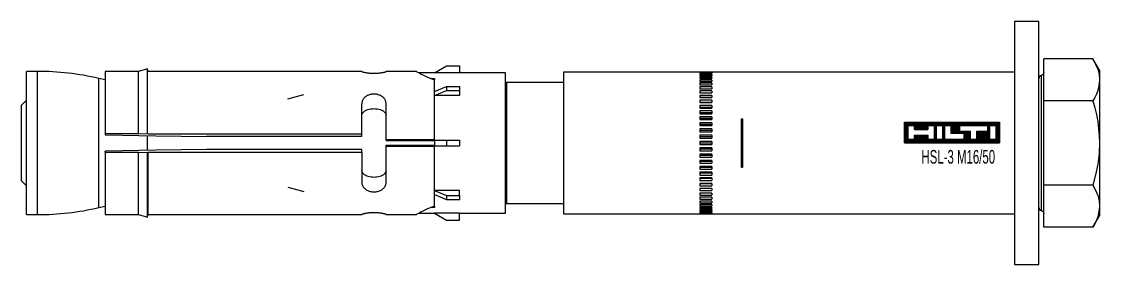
# Model space of a CAD drawing. Header units: millimetres. Extents: x 296 to 4896, y 152 to 3333.
# Drawn here: x 1474.2 to 1652.2, y 1341.4 to 1381.4 of the extents above; entities that cross this region are included whole.
import ezdxf
from ezdxf.enums import TextEntityAlignment as Align

# ---------------------------------------------------------------- set-up
doc = ezdxf.new("R2010")
doc.units = ezdxf.units.MM
doc.linetypes.add('DASHED', pattern=[0.25, 0.15625, -0.09375])
for name, color, linetype in [('1', 1, 'DASHED'), ('10', 1, 'Continuous'), ('3', 4, 'Continuous')]:
    doc.layers.add(name, color=color, linetype=linetype)
doc.styles.get("Standard").update_dxf_attribs({"font": 'arial.ttf'})

# ---------------------------------------------------------------- blocks, each defined once
blk = doc.blocks.new('HSL-3 M16-50')
at = {"layer": '1', "color": 3, "linetype": 'Continuous'}
for p, q in [((0, 20), (-4, 20)), ((-4, 20), (-4, -20)), ((0, -20), (0, 20)), ((-99.8, 11.55), (-97.81, 12.7)), ((-97.81, 12.7), (-95.7, 12.7)), ((-95.7, 12.7), (-95.7, 11.54)), ((0.8, 6.93), (0.8, 13.86)), ((8.93, 13.86), (0.8, 13.86)), ((10, 12), (8.93, 13.86)), ((-165.37, 11.8), (-167.2, 11.8)), ((-167.2, -11.8), (-167.2, 11.8)), ((-148.69, 11.8), (-154.2, 11.8)), ((-154.2, 11.8), (-154.2, 1.5)), ((-147.2, 12.2), (-148.69, 11.8)), ((-148.69, 1.5), (-148.69, 11.8)), ((-147.09, 11.8), (-147.2, 12.2)), ((-147.2, 1.55), (-147.2, 12.2)), ((-111.8, 11.8), (-147.09, 11.8)), ((-102.8, 11.8), (-107.8, 11.8)), ((-99.8, 11.55), (-102.36, 11.55)), ((-99.8, 11.55), (-99.8, 11.54)), ((-95.7, 11.54), (-99.8, 11.54)), ((-88.1, 11.55), (-95.7, 11.55)), ((-88.1, -11.55), (-88.1, 11.55)), ((-4, 11.65), (-78.5, 11.65)), ((-78.5, 11.65), (-78.5, -11.65)), ((-56, 11.65), (-56, 11.62)), ((-54, 11.65), (-56, 11.65)), ((-56, 11.62), (-54, 11.62)), ((-56, 11.58), (-56, 11.51)), ((-54, 11.58), (-56, 11.58)), ((-56, 11.51), (-54, 11.51)), ((-56, 11.41), (-56, 11.3)), ((-54, 11.41), (-56, 11.41)), ((-56, 11.3), (-54, 11.3)), ((-56, 11.15), (-56, 11)), ((-54, 11.15), (-56, 11.15)), ((-56, 11), (-54, 11)), ((-56, 10.81), (-56, 10.61)), ((-54, 10.81), (-56, 10.81)), ((-54, 11.65), (-54, 11.62)), ((-54, 11.58), (-54, 11.51)), ((-54, 11.41), (-54, 11.3)), ((-54, 11.15), (-54, 11)), ((-54, 10.81), (-54, 10.61)), ((10, 12), (10, 10.39)), ((-154.2, 10.4), (-155.25, 10.65)), ((-100.39, 10.64), (-99.8, 10.64)), ((-99.8, 10.64), (-99.8, 10.46)), ((-99.8, 0.5), (-99.8, 10.43)), ((-99.8, 8.49), (-97.81, 9.3)), ((-97.81, 9.3), (-97.81, 8.66)), ((-97.81, 9.3), (-95.7, 9.3)), ((-95.7, 9.3), (-95.7, 8.66)), ((-78.5, 9.95), (-87.9, 9.95)), ((-56, 10.61), (-54, 10.61)), ((-54, 10.37), (-56, 10.37)), ((-56, 10.37), (-56, 10.14)), ((-56, 10.14), (-54, 10.14)), ((-56, 9.86), (-56, 9.58)), ((-54, 9.86), (-56, 9.86)), ((-56, 9.58), (-54, 9.58)), ((-56, 9.26), (-56, 8.95)), ((-54, 9.26), (-56, 9.26)), ((-56, 8.95), (-54, 8.95)), ((-54, 10.37), (-54, 10.14)), ((-54, 9.86), (-54, 9.58)), ((-54, 9.26), (-54, 8.95)), ((10, 10.39), (10, 0)), ((-124, 7.25), (-121.4, 8)), ((-99.8, 7.85), (-97.81, 8.66)), ((-95.7, 7.84), (-99.8, 7.84)), ((-97.81, 8.66), (-95.7, 8.66)), ((-95.7, 8.66), (-95.7, 7.84)), ((-56, 8.59), (-56, 8.25)), ((-54, 8.59), (-56, 8.59)), ((-56, 8.25), (-54, 8.25)), ((-56, 7.85), (-56, 7.48)), ((-54, 7.85), (-56, 7.85)), ((-54, 7.5), (-56, 7.5)), ((-56, 7.48), (-54, 7.48)), ((-54, 8.59), (-54, 8.25)), ((-54, 7.85), (-54, 7.48)), ((-167.2, 7.05), (-168, 6.25)), ((-168, -6.25), (-168, 6.25)), ((-111.8, 1.05), (-111.8, 6.48)), ((-107.8, 0.5), (-107.8, 6.48)), ((-56, 7.05), (-56, 6.65)), ((-54, 7.05), (-56, 7.05)), ((-54, 6.7), (-56, 6.7)), ((-56, 6.65), (-54, 6.65)), ((-56, 6.19), (-56, 5.76)), ((-54, 6.19), (-56, 6.19)), ((-54, 5.85), (-56, 5.85)), ((-56, 5.76), (-54, 5.76)), ((-54, 7.05), (-54, 6.65)), ((-54, 6.19), (-54, 5.76)), ((0.8, -6.93), (0.8, 6.93)), ((8.93, 6.93), (0.8, 6.93)), ((-56, 5.28), (-56, 4.83)), ((-54, 5.28), (-56, 5.28)), ((-54, 4.95), (-56, 4.95)), ((-56, 4.83), (-54, 4.83)), ((-56, 4.32), (-56, 3.86)), ((-54, 4.32), (-56, 4.32)), ((-54, 4.01), (-56, 4.01)), ((-56, 3.86), (-54, 3.86)), ((-54, 5.28), (-54, 4.83)), ((-54, 4.32), (-54, 3.86)), ((-49.1, 3.98), (-48.9, 3.98)), ((-49.1, -3.98), (-49.1, 3.98)), ((-48.9, -3.98), (-48.9, 3.98)), ((-56, 3.34), (-56, 2.86)), ((-54, 3.34), (-56, 3.34)), ((-54, 3.03), (-56, 3.03)), ((-56, 2.86), (-54, 2.86)), ((-54, 2.32), (-56, 2.32)), ((-56, 2.32), (-56, 1.84)), ((-54, 2.04), (-56, 2.04)), ((-56, 1.84), (-54, 1.84)), ((-54, 3.34), (-54, 2.86)), ((-54, 2.32), (-54, 1.84)), ((-154.2, 1.5), (-154.2, 1.36)), ((-148.69, 1.5), (-147.2, 1.55)), ((-147.2, -1.23), (-147.2, 1.23)), ((-147.09, 1.5), (-111.8, 1.5)), ((-111.8, 1.05), (-137.47, 1.05)), ((-107.8, 0.5), (-107.8, 0.35)), ((-99.8, 0.35), (-107.8, 0.35)), ((-99.8, 0.45), (-99.8, -0.45)), ((-99.8, 0.45), (-97.81, 0.45)), ((-97.81, 0.45), (-97.81, -0.45)), ((-97.81, 0.45), (-95.7, 0.45)), ((-95.7, 0.45), (-95.7, -0.45)), ((-54, 1.29), (-56, 1.29)), ((-56, 1.29), (-56, 0.8)), ((-54, 1.02), (-56, 1.02)), ((-56, 0.8), (-54, 0.8)), ((-54, 0.25), (-56, 0.25)), ((-56, 0.25), (-56, -0.25)), ((-54, 0), (-56, 0)), ((-54, 1.29), (-54, 0.8)), ((-54, 0.25), (-54, -0.25)), ((10, 0), (10, -10.39)), ((-154.2, -1.5), (-154.2, -1.36)), ((-154.2, -1.5), (-154.2, -11.8)), ((-154.2, -1.5), (-148.69, -1.5)), ((-148.69, -1.5), (-147.2, -1.55)), ((-148.69, -11.8), (-148.69, -1.5)), ((-147.2, -1.55), (-147.09, -1.5)), ((-147.2, -12.2), (-147.2, -1.55)), ((-147.09, -1.5), (-111.8, -1.5)), ((-147.09, -11.8), (-147.09, -1.5)), ((-137.46, -1.06), (-137.47, -1.05)), ((-111.8, -1.05), (-137.47, -1.05)), ((-111.8, -1.5), (-111.8, -1.05)), ((-111.8, -1.5), (-111.8, -6.48)), ((-107.8, -0.35), (-99.8, -0.35)), ((-107.8, -0.5), (-107.8, -0.35)), ((-107.8, -6.48), (-107.8, -0.5)), ((-99.8, -0.45), (-97.81, -0.45)), ((-99.8, -10.43), (-99.8, -0.5)), ((-97.81, -0.45), (-95.7, -0.45)), ((-56, -0.25), (-54, -0.25)), ((-56, -0.8), (-56, -1.29)), ((-54, -0.8), (-56, -0.8)), ((-54, -1.02), (-56, -1.02)), ((-56, -1.29), (-54, -1.29)), ((-54, -0.8), (-54, -1.29)), ((-54, -1.84), (-56, -1.84)), ((-56, -1.84), (-56, -2.32)), ((-54, -2.04), (-56, -2.04)), ((-56, -2.32), (-54, -2.32)), ((-56, -2.86), (-56, -3.34)), ((-54, -2.86), (-56, -2.86)), ((-54, -3.03), (-56, -3.03)), ((-56, -3.34), (-54, -3.34)), ((-54, -1.84), (-54, -2.32)), ((-54, -2.86), (-54, -3.34)), ((-56, -3.86), (-56, -4.32)), ((-54, -3.86), (-56, -3.86)), ((-54, -4.01), (-56, -4.01)), ((-56, -4.32), (-54, -4.32)), ((-56, -4.83), (-56, -5.28)), ((-54, -4.83), (-56, -4.83)), ((-54, -4.95), (-56, -4.95)), ((-56, -5.28), (-54, -5.28)), ((-54, -3.86), (-54, -4.32)), ((-54, -4.83), (-54, -5.28)), ((-49.1, -3.98), (-48.9, -3.98)), ((-168, -6.25), (-167.2, -7.05)), ((-56, -5.76), (-56, -6.19)), ((-54, -5.76), (-56, -5.76)), ((-54, -5.85), (-56, -5.85)), ((-56, -6.19), (-54, -6.19)), ((-56, -6.65), (-56, -7.05)), ((-54, -6.65), (-56, -6.65)), ((-54, -6.7), (-56, -6.7)), ((-56, -7.05), (-54, -7.05)), ((-54, -5.76), (-54, -6.19)), ((-54, -6.65), (-54, -7.05)), ((0.8, -13.86), (0.8, -6.93)), ((8.93, -6.93), (0.8, -6.93)), ((-124, -7.25), (-121.4, -8)), ((-95.7, -7.84), (-99.8, -7.84)), ((-99.8, -7.85), (-97.81, -8.66)), ((-99.8, -8.49), (-97.81, -9.3)), ((-97.81, -8.66), (-97.81, -9.3)), ((-97.81, -8.66), (-95.7, -8.66)), ((-95.7, -8.66), (-95.7, -7.84)), ((-95.7, -8.66), (-95.7, -9.3)), ((-54, -7.48), (-56, -7.48)), ((-56, -7.48), (-56, -7.85)), ((-54, -7.5), (-56, -7.5)), ((-56, -7.85), (-54, -7.85)), ((-54, -8.25), (-56, -8.25)), ((-56, -8.25), (-56, -8.59)), ((-56, -8.59), (-54, -8.59)), ((-54, -7.48), (-54, -7.85)), ((-54, -8.25), (-54, -8.59)), ((-155.25, -10.65), (-154.2, -10.4)), ((-99.8, -10.64), (-100.39, -10.64)), ((-99.8, -10.46), (-99.8, -10.64)), ((-97.81, -9.3), (-95.7, -9.3)), ((-87.9, -9.95), (-78.5, -9.95)), ((-54, -8.95), (-56, -8.95)), ((-56, -8.95), (-56, -9.26)), ((-56, -9.26), (-54, -9.26)), ((-56, -9.58), (-56, -9.86)), ((-54, -9.58), (-56, -9.58)), ((-56, -9.86), (-54, -9.86)), ((-56, -10.14), (-56, -10.37)), ((-54, -10.14), (-56, -10.14)), ((-56, -10.37), (-54, -10.37)), ((-56, -10.61), (-56, -10.81)), ((-54, -10.61), (-56, -10.61)), ((-54, -8.95), (-54, -9.26)), ((-54, -9.58), (-54, -9.86)), ((-54, -10.14), (-54, -10.37)), ((-54, -10.61), (-54, -10.81)), ((10, -10.39), (10, -12)), ((-167.2, -11.8), (-165.37, -11.8)), ((-154.2, -11.8), (-148.69, -11.8)), ((-148.69, -11.8), (-147.2, -12.2)), ((-147.2, -12.2), (-147.09, -11.8)), ((-147.09, -11.8), (-111.8, -11.8)), ((-107.8, -11.8), (-102.8, -11.8)), ((-102.36, -11.55), (-99.8, -11.55)), ((-95.7, -11.54), (-99.8, -11.54)), ((-99.8, -11.55), (-99.8, -11.54)), ((-99.8, -11.55), (-97.81, -12.7)), ((-95.7, -12.7), (-95.7, -11.54)), ((-95.7, -11.55), (-88.1, -11.55)), ((-78.5, -11.65), (-4, -11.65)), ((-56, -10.81), (-54, -10.81)), ((-56, -11), (-56, -11.15)), ((-54, -11), (-56, -11)), ((-56, -11.15), (-54, -11.15)), ((-56, -11.3), (-56, -11.41)), ((-54, -11.3), (-56, -11.3)), ((-56, -11.41), (-54, -11.41)), ((-54, -11.51), (-56, -11.51)), ((-56, -11.51), (-56, -11.58)), ((-56, -11.58), (-54, -11.58)), ((-56, -11.62), (-56, -11.65)), ((-54, -11.62), (-56, -11.62)), ((-56, -11.65), (-54, -11.65)), ((-54, -11), (-54, -11.15)), ((-54, -11.3), (-54, -11.41)), ((-54, -11.51), (-54, -11.58)), ((-54, -11.62), (-54, -11.65)), ((8.93, -13.86), (10, -12)), ((-97.81, -12.7), (-95.7, -12.7)), ((8.93, -13.86), (0.8, -13.86)), ((-4, -20), (0, -20))]:
    blk.add_line(p, q, dxfattribs=at)
at = {"layer": '1', "color": 1, "linetype": 'Continuous'}
for p, q in [((-165.37, -11.8), (-165.37, 11.8)), ((0.37, 11.13), (0.37, -11.13)), ((0.43, -11.15), (0.43, 11.15)), ((-155.25, -10.65), (-155.25, 10.65)), ((-87.9, 9.95), (-87.9, -9.95))]:
    blk.add_line(p, q, dxfattribs=at)
at = {"layer": '1', "color": 3, "linetype": 'Continuous'}
for points in [[(8.93, 13.86, 0), (9.37, 13, 0), (9.71, 12.14, 0), (9.93, 11.27, 0), (10, 10.39, 0)], [(-111.8, 11.78, 0), (-111.79, 11.77, 0), (-111.78, 11.76, 0), (-111.74, 11.74, 0), (-111.7, 11.73, 0), (-111.65, 11.71, 0), (-111.58, 11.69, 0), (-111.5, 11.67, 0), (-111.42, 11.65, 0), (-111.32, 11.63, 0), (-111.21, 11.61, 0), (-111.1, 11.6, 0), (-110.98, 11.58, 0), (-110.84, 11.56, 0), (-110.71, 11.54, 0), (-110.57, 11.53, 0), (-110.42, 11.52, 0), (-110.27, 11.51, 0), (-110.11, 11.5, 0), (-109.96, 11.5, 0), (-109.8, 11.5, 0), (-109.64, 11.5, 0), (-109.49, 11.5, 0), (-109.33, 11.51, 0), (-109.18, 11.52, 0), (-109.03, 11.53, 0), (-108.89, 11.54, 0), (-108.76, 11.56, 0), (-108.62, 11.58, 0), (-108.5, 11.6, 0), (-108.39, 11.61, 0), (-108.28, 11.63, 0), (-108.18, 11.65, 0), (-108.1, 11.67, 0), (-108.02, 11.69, 0), (-107.95, 11.71, 0), (-107.9, 11.73, 0), (-107.86, 11.74, 0), (-107.82, 11.76, 0), (-107.81, 11.77, 0), (-107.8, 11.78, 0)], [(-102.8, 11.8, 0), (-102.78, 11.79, 0), (-102.71, 11.75, 0), (-102.6, 11.68, 0), (-102.44, 11.59, 0), (-102.24, 11.48, 0), (-102, 11.36, 0), (-101.73, 11.22, 0), (-101.41, 11.06, 0), (-101.05, 10.9, 0), (-100.67, 10.74, 0), (-100.25, 10.58, 0), (-99.8, 10.43, 0)], [(10, 10.39, 0), (9.97, 9.8, 0), (9.87, 9.22, 0), (9.71, 8.64, 0), (9.5, 8.07, 0), (9.23, 7.5, 0), (8.93, 6.93, 0)], [(-107.8, 6.48, 0), (-107.8, 6.59, 0), (-107.82, 6.7, 0), (-107.84, 6.8, 0), (-107.87, 6.91, 0), (-107.91, 7.01, 0), (-107.95, 7.11, 0), (-108.01, 7.2, 0), (-108.07, 7.29, 0), (-108.14, 7.38, 0), (-108.21, 7.46, 0), (-108.3, 7.54, 0), (-108.39, 7.61, 0), (-108.48, 7.68, 0), (-108.58, 7.74, 0), (-108.69, 7.8, 0), (-108.8, 7.85, 0), (-108.92, 7.9, 0), (-109.03, 7.94, 0), (-109.16, 7.97, 0), (-109.28, 8, 0), (-109.41, 8.02, 0), (-109.54, 8.04, 0), (-109.67, 8.05, 0), (-109.8, 8.05, 0), (-109.93, 8.05, 0), (-110.06, 8.04, 0), (-110.19, 8.02, 0), (-110.32, 8, 0), (-110.44, 7.97, 0), (-110.57, 7.94, 0), (-110.68, 7.9, 0), (-110.8, 7.85, 0), (-110.91, 7.8, 0), (-111.02, 7.74, 0), (-111.12, 7.68, 0), (-111.21, 7.61, 0), (-111.3, 7.54, 0), (-111.39, 7.46, 0), (-111.46, 7.38, 0), (-111.53, 7.29, 0), (-111.59, 7.2, 0), (-111.65, 7.11, 0), (-111.69, 7.01, 0), (-111.73, 6.91, 0), (-111.76, 6.8, 0), (-111.78, 6.7, 0), (-111.8, 6.59, 0), (-111.8, 6.48, 0)], [(-111.8, 4.56, 0), (-111.76, 4.78, 0), (-111.65, 4.97, 0), (-111.49, 5.14, 0), (-111.29, 5.29, 0), (-111.08, 5.41, 0), (-110.84, 5.5, 0), (-110.59, 5.57, 0), (-110.33, 5.62, 0), (-110.07, 5.65, 0), (-109.8, 5.66, 0), (-109.54, 5.65, 0), (-109.27, 5.62, 0), (-109.02, 5.57, 0), (-108.77, 5.5, 0), (-108.53, 5.4, 0), (-108.31, 5.29, 0), (-108.12, 5.14, 0), (-107.96, 4.97, 0), (-107.84, 4.78, 0), (-107.8, 4.56, 0)], [(8.93, 6.93, 0), (9.23, 5.8, 0), (9.49, 4.67, 0), (9.71, 3.52, 0), (9.87, 2.35, 0), (9.97, 1.17, 0), (10, 0, 0)], [(-49.1, 3.98, 0), (-49.1, 3.98, 0), (-49.1, 3.98, 0), (-49.1, 3.97, 0), (-49.09, 3.97, 0), (-49.09, 3.97, 0), (-49.08, 3.97, 0), (-49.08, 3.96, 0), (-49.07, 3.96, 0), (-49.06, 3.96, 0), (-49.06, 3.96, 0), (-49.05, 3.95, 0), (-49.04, 3.95, 0), (-49.03, 3.95, 0), (-49.02, 3.95, 0), (-49.01, 3.95, 0), (-49, 3.95, 0), (-48.99, 3.95, 0), (-48.98, 3.95, 0), (-48.97, 3.95, 0), (-48.96, 3.95, 0), (-48.95, 3.95, 0), (-48.94, 3.96, 0), (-48.94, 3.96, 0), (-48.93, 3.96, 0), (-48.92, 3.96, 0), (-48.92, 3.97, 0), (-48.91, 3.97, 0), (-48.91, 3.97, 0), (-48.9, 3.97, 0), (-48.9, 3.98, 0), (-48.9, 3.98, 0), (-48.9, 3.98, 0)], [(-148.69, 1.5, 0), (-151.45, 1.5, 0), (-154.2, 1.5, 0)], [(-154.2, 1.36, 0), (-154.2, 1.36, 0), (-154.19, 1.35, 0)], [(-154.19, 1.35, 0), (-145.83, 1.2, 0), (-137.46, 1.06, 0)], [(-99.8, 0.5, 0), (-103.8, 0.5, 0), (-107.8, 0.5, 0)], [(10, 0, 0), (9.93, -1.75, 0), (9.71, -3.49, 0), (9.37, -5.22, 0), (8.93, -6.93, 0)], [(-154.19, -1.35, 0), (-154.2, -1.36, 0), (-154.2, -1.36, 0)], [(-137.46, -1.06, 0), (-145.83, -1.2, 0), (-154.19, -1.35, 0)], [(-107.8, -0.5, 0), (-103.8, -0.5, 0), (-99.8, -0.5, 0)], [(-107.8, -4.56, 0), (-107.83, -4.76, 0), (-107.93, -4.94, 0), (-108.07, -5.1, 0), (-108.24, -5.24, 0), (-108.43, -5.35, 0), (-108.63, -5.45, 0), (-108.85, -5.53, 0), (-109.08, -5.59, 0), (-109.32, -5.63, 0), (-109.56, -5.65, 0), (-109.8, -5.66, 0), (-110.04, -5.65, 0), (-110.28, -5.63, 0), (-110.52, -5.59, 0), (-110.75, -5.53, 0), (-110.97, -5.45, 0), (-111.17, -5.35, 0), (-111.36, -5.24, 0), (-111.53, -5.1, 0), (-111.67, -4.94, 0), (-111.76, -4.76, 0), (-111.8, -4.56, 0)], [(-48.9, -3.98, 0), (-48.9, -3.98, 0), (-48.9, -3.98, 0), (-48.9, -3.97, 0), (-48.91, -3.97, 0), (-48.91, -3.97, 0), (-48.92, -3.97, 0), (-48.92, -3.96, 0), (-48.93, -3.96, 0), (-48.94, -3.96, 0), (-48.94, -3.96, 0), (-48.95, -3.95, 0), (-48.96, -3.95, 0), (-48.97, -3.95, 0), (-48.98, -3.95, 0), (-48.99, -3.95, 0), (-49, -3.95, 0), (-49.01, -3.95, 0), (-49.02, -3.95, 0), (-49.03, -3.95, 0), (-49.04, -3.95, 0), (-49.05, -3.95, 0), (-49.06, -3.96, 0), (-49.06, -3.96, 0), (-49.07, -3.96, 0), (-49.08, -3.96, 0), (-49.08, -3.97, 0), (-49.09, -3.97, 0), (-49.09, -3.97, 0), (-49.1, -3.97, 0), (-49.1, -3.98, 0), (-49.1, -3.98, 0), (-49.1, -3.98, 0)], [(-111.8, -6.48, 0), (-111.79, -6.61, 0), (-111.78, -6.74, 0), (-111.74, -6.86, 0), (-111.7, -6.99, 0), (-111.65, -7.11, 0), (-111.58, -7.22, 0), (-111.5, -7.33, 0), (-111.42, -7.43, 0), (-111.32, -7.52, 0), (-111.21, -7.61, 0), (-111.1, -7.69, 0), (-110.98, -7.77, 0), (-110.84, -7.83, 0), (-110.71, -7.89, 0), (-110.57, -7.94, 0), (-110.42, -7.98, 0), (-110.27, -8.01, 0), (-110.11, -8.03, 0), (-109.96, -8.05, 0), (-109.8, -8.05, 0), (-109.64, -8.05, 0), (-109.49, -8.03, 0), (-109.33, -8.01, 0), (-109.18, -7.98, 0), (-109.03, -7.94, 0), (-108.89, -7.89, 0), (-108.76, -7.83, 0), (-108.62, -7.77, 0), (-108.5, -7.69, 0), (-108.39, -7.61, 0), (-108.28, -7.52, 0), (-108.18, -7.43, 0), (-108.1, -7.33, 0), (-108.02, -7.22, 0), (-107.95, -7.11, 0), (-107.9, -6.99, 0), (-107.86, -6.86, 0), (-107.82, -6.74, 0), (-107.81, -6.61, 0), (-107.8, -6.48, 0)], [(8.93, -6.93, 0), (9.37, -7.78, 0), (9.71, -8.64, 0), (9.93, -9.51, 0), (10, -10.39, 0)], [(-99.8, -10.43, 0), (-100.25, -10.58, 0), (-100.67, -10.74, 0), (-101.05, -10.9, 0), (-101.41, -11.06, 0), (-101.73, -11.22, 0), (-102, -11.36, 0), (-102.24, -11.48, 0), (-102.44, -11.59, 0), (-102.6, -11.68, 0), (-102.71, -11.75, 0), (-102.78, -11.79, 0), (-102.8, -11.8, 0)], [(10, -10.39, 0), (9.97, -10.98, 0), (9.87, -11.57, 0), (9.71, -12.14, 0), (9.5, -12.72, 0), (9.23, -13.29, 0), (8.93, -13.86, 0)], [(-107.8, -11.78, 0), (-107.8, -11.77, 0), (-107.82, -11.76, 0), (-107.84, -11.75, 0), (-107.87, -11.74, 0), (-107.91, -11.73, 0), (-107.95, -11.71, 0), (-108.01, -11.7, 0), (-108.07, -11.68, 0), (-108.14, -11.66, 0), (-108.21, -11.65, 0), (-108.3, -11.63, 0), (-108.39, -11.61, 0), (-108.48, -11.6, 0), (-108.58, -11.58, 0), (-108.69, -11.57, 0), (-108.8, -11.55, 0), (-108.92, -11.54, 0), (-109.03, -11.53, 0), (-109.16, -11.52, 0), (-109.28, -11.51, 0), (-109.41, -11.51, 0), (-109.54, -11.5, 0), (-109.67, -11.5, 0), (-109.8, -11.5, 0), (-109.93, -11.5, 0), (-110.06, -11.5, 0), (-110.19, -11.51, 0), (-110.32, -11.51, 0), (-110.44, -11.52, 0), (-110.57, -11.53, 0), (-110.68, -11.54, 0), (-110.8, -11.55, 0), (-110.91, -11.57, 0), (-111.02, -11.58, 0), (-111.12, -11.6, 0), (-111.21, -11.61, 0), (-111.3, -11.63, 0), (-111.39, -11.65, 0), (-111.46, -11.66, 0), (-111.53, -11.68, 0), (-111.59, -11.7, 0), (-111.65, -11.71, 0), (-111.69, -11.73, 0), (-111.73, -11.74, 0), (-111.76, -11.75, 0), (-111.78, -11.76, 0), (-111.8, -11.77, 0), (-111.8, -11.78, 0)]]:
    blk.add_polyline3d(points, dxfattribs=at)
for centre, radius, start, end in [((-165.37, -33.2), 45, 77, 90), ((0.5, 10.65), 0.5, 105, 180), ((-165.37, 33.2), 45, 270, 283), ((0.5, -10.65), 0.5, 180, 255)]:
    blk.add_arc(centre, radius, start, end, dxfattribs=at)
at = {"layer": '1', "color": 3, "linetype": 'Continuous', "extrusion": (0, 0, -1)}
for centre, radius, start, end in [((-0.3, 11.63), 0.5, 180, 255), ((87.9, 10.15), 0.2, 270, 0), ((87.9, -10.15), 0.2, 0, 90), ((-0.3, -11.63), 0.5, 105, 180)]:
    blk.add_arc(centre, radius, start, end, dxfattribs=at)
at = {"layer": '10'}
for p, q in [((-22.18, 0.05), (-22.18, 3.43)), ((-22.18, 3.43), (-6.49, 3.43)), ((-22.15, 3.43), (-22.15, 0.05)), ((-22.09, 0.05), (-22.09, 3.43)), ((-22.03, 3.43), (-22.03, 0.05)), ((-21.98, 0.05), (-21.98, 3.43)), ((-21.92, 3.43), (-21.92, 0.05)), ((-21.86, 0.05), (-21.86, 3.43)), ((-21.81, 3.43), (-21.81, 0.05)), ((-21.75, 0.05), (-21.75, 3.43)), ((-21.7, 3.43), (-21.7, 0.05)), ((-21.64, 0.05), (-21.64, 3.43)), ((-21.61, 0.62), (-21.61, 2.87)), ((-21.61, 2.87), (-20.56, 2.87)), ((-21.58, 3.43), (-21.58, 2.87)), ((-21.53, 2.87), (-21.53, 3.43)), ((-21.47, 3.43), (-21.47, 2.87)), ((-21.41, 2.87), (-21.41, 3.43)), ((-21.36, 3.43), (-21.36, 2.87)), ((-21.3, 2.87), (-21.3, 3.43)), ((-21.25, 3.43), (-21.25, 2.87)), ((-21.19, 2.87), (-21.19, 3.43)), ((-21.13, 3.43), (-21.13, 2.87)), ((-21.08, 2.87), (-21.08, 3.43)), ((-21.02, 3.43), (-21.02, 2.87)), ((-20.96, 2.87), (-20.96, 3.43)), ((-20.91, 3.43), (-20.91, 2.87)), ((-20.85, 2.87), (-20.85, 3.43)), ((-20.8, 3.43), (-20.8, 2.87)), ((-20.74, 2.87), (-20.74, 3.43)), ((-20.68, 3.43), (-20.68, 2.87)), ((-20.63, 2.87), (-20.63, 3.43)), ((-20.57, 3.43), (-20.57, 2.87)), ((-20.56, 2.2), (-20.56, 2.87)), ((-20.56, 2.2), (-18.31, 2.2)), ((-20.51, 2.2), (-20.51, 3.43)), ((-20.46, 3.43), (-20.46, 2.2)), ((-20.4, 2.2), (-20.4, 3.43)), ((-20.35, 3.43), (-20.35, 2.2)), ((-20.29, 2.2), (-20.29, 3.43)), ((-20.23, 3.43), (-20.23, 2.2)), ((-20.18, 2.2), (-20.18, 3.43)), ((-20.12, 3.43), (-20.12, 2.2)), ((-20.06, 2.2), (-20.06, 3.43)), ((-20.01, 3.43), (-20.01, 2.2)), ((-19.95, 2.2), (-19.95, 3.43)), ((-19.9, 3.43), (-19.9, 2.2)), ((-19.84, 2.2), (-19.84, 3.43)), ((-19.78, 3.43), (-19.78, 2.2)), ((-19.73, 2.2), (-19.73, 3.43)), ((-19.67, 3.43), (-19.67, 2.2)), ((-19.61, 2.2), (-19.61, 3.43)), ((-19.56, 3.43), (-19.56, 2.2)), ((-19.5, 2.2), (-19.5, 3.43)), ((-19.45, 3.43), (-19.45, 2.2)), ((-19.39, 2.2), (-19.39, 3.43)), ((-19.33, 3.43), (-19.33, 2.2)), ((-19.28, 2.2), (-19.28, 3.43)), ((-19.22, 3.43), (-19.22, 2.2)), ((-19.16, 2.2), (-19.16, 3.43)), ((-19.11, 3.43), (-19.11, 2.2)), ((-19.05, 2.2), (-19.05, 3.43)), ((-19, 3.43), (-19, 2.2)), ((-18.94, 2.2), (-18.94, 3.43)), ((-18.88, 3.43), (-18.88, 2.2)), ((-18.83, 2.2), (-18.83, 3.43)), ((-18.77, 3.43), (-18.77, 2.2)), ((-18.71, 2.2), (-18.71, 3.43)), ((-18.66, 3.43), (-18.66, 2.2)), ((-18.6, 2.2), (-18.6, 3.43)), ((-18.55, 3.43), (-18.55, 2.2)), ((-18.49, 2.2), (-18.49, 3.43)), ((-18.43, 3.43), (-18.43, 2.2)), ((-18.38, 2.2), (-18.38, 3.43)), ((-18.32, 3.43), (-18.32, 2.2)), ((-18.31, 2.87), (-17.25, 2.87)), ((-18.31, 2.2), (-18.31, 2.87)), ((-18.26, 2.87), (-18.26, 3.43)), ((-18.21, 3.43), (-18.21, 2.87)), ((-18.15, 2.87), (-18.15, 3.43)), ((-18.1, 3.43), (-18.1, 2.87)), ((-18.04, 2.87), (-18.04, 3.43)), ((-17.98, 3.43), (-17.98, 2.87)), ((-17.93, 2.87), (-17.93, 3.43)), ((-17.87, 3.43), (-17.87, 2.87)), ((-17.81, 2.87), (-17.81, 3.43)), ((-17.76, 3.43), (-17.76, 2.87)), ((-17.7, 2.87), (-17.7, 3.43)), ((-17.65, 3.43), (-17.65, 2.87)), ((-17.59, 2.87), (-17.59, 3.43)), ((-17.53, 3.43), (-17.53, 2.87)), ((-17.48, 2.87), (-17.48, 3.43)), ((-17.42, 3.43), (-17.42, 2.87)), ((-17.36, 2.87), (-17.36, 3.43)), ((-17.31, 3.43), (-17.31, 2.87)), ((-17.25, 2.87), (-17.25, 3.43)), ((-17.25, 0.62), (-17.25, 2.87)), ((-17.2, 3.43), (-17.2, 0.05)), ((-17.14, 0.05), (-17.14, 3.43)), ((-17.08, 3.43), (-17.08, 0.05)), ((-17.03, 0.05), (-17.03, 3.43)), ((-16.97, 3.43), (-16.97, 0.05)), ((-16.92, 2.87), (-15.86, 2.87)), ((-16.92, 0.62), (-16.92, 2.87)), ((-16.91, 2.87), (-16.91, 3.43)), ((-16.86, 3.43), (-16.86, 2.87)), ((-16.8, 2.87), (-16.8, 3.43)), ((-16.75, 3.43), (-16.75, 2.87)), ((-16.69, 2.87), (-16.69, 3.43)), ((-16.63, 3.43), (-16.63, 2.87)), ((-16.58, 2.87), (-16.58, 3.43)), ((-16.52, 3.43), (-16.52, 2.87)), ((-16.46, 2.87), (-16.46, 3.43)), ((-16.41, 3.43), (-16.41, 2.87)), ((-16.35, 2.87), (-16.35, 3.43)), ((-16.3, 3.43), (-16.3, 2.87)), ((-16.24, 2.87), (-16.24, 3.43)), ((-16.18, 3.43), (-16.18, 2.87)), ((-16.13, 2.87), (-16.13, 3.43)), ((-16.07, 3.43), (-16.07, 2.87)), ((-16.01, 2.87), (-16.01, 3.43)), ((-15.96, 3.43), (-15.96, 2.87)), ((-15.9, 2.87), (-15.9, 3.43)), ((-15.86, 0.62), (-15.86, 2.87)), ((-15.85, 3.43), (-15.85, 0.05)), ((-15.79, 0.05), (-15.79, 3.43)), ((-15.73, 3.43), (-15.73, 0.05)), ((-15.68, 0.05), (-15.68, 3.43)), ((-15.62, 3.43), (-15.62, 0.05)), ((-15.56, 0.05), (-15.56, 3.43)), ((-15.53, 2.87), (-14.47, 2.87)), ((-15.53, 0.62), (-15.53, 2.87)), ((-15.51, 3.43), (-15.51, 2.87)), ((-15.45, 2.87), (-15.45, 3.43)), ((-15.4, 3.43), (-15.4, 2.87)), ((-15.34, 2.87), (-15.34, 3.43)), ((-15.28, 3.43), (-15.28, 2.87)), ((-15.23, 2.87), (-15.23, 3.43)), ((-15.17, 3.43), (-15.17, 2.87)), ((-15.11, 2.87), (-15.11, 3.43)), ((-15.06, 3.43), (-15.06, 2.87)), ((-15, 2.87), (-15, 3.43)), ((-14.95, 3.43), (-14.95, 2.87)), ((-14.89, 2.87), (-14.89, 3.43)), ((-14.83, 3.43), (-14.83, 2.87)), ((-14.78, 2.87), (-14.78, 3.43)), ((-14.72, 3.43), (-14.72, 2.87)), ((-14.66, 2.87), (-14.66, 3.43)), ((-14.61, 3.43), (-14.61, 2.87)), ((-14.55, 2.87), (-14.55, 3.43)), ((-14.5, 3.43), (-14.5, 2.87)), ((-14.47, 1.54), (-14.47, 2.87)), ((-14.44, 1.54), (-14.44, 3.43)), ((-14.38, 3.43), (-14.38, 1.54)), ((-14.33, 1.54), (-14.33, 3.43)), ((-14.27, 3.43), (-14.27, 1.54)), ((-14.21, 1.54), (-14.21, 3.43)), ((-14.16, 3.43), (-14.16, 1.54)), ((-14.1, 1.54), (-14.1, 3.43)), ((-14.05, 3.43), (-14.05, 1.54)), ((-13.99, 1.54), (-13.99, 3.43)), ((-13.93, 3.43), (-13.93, 1.54)), ((-13.88, 1.54), (-13.88, 3.43)), ((-13.82, 3.43), (-13.82, 1.54)), ((-13.76, 1.54), (-13.76, 3.43)), ((-13.71, 3.43), (-13.71, 1.54)), ((-13.65, 1.54), (-13.65, 3.43)), ((-13.6, 3.43), (-13.6, 1.54)), ((-13.54, 1.54), (-13.54, 3.43)), ((-13.48, 3.43), (-13.48, 1.54)), ((-13.43, 1.54), (-13.43, 3.43)), ((-13.37, 3.43), (-13.37, 1.54)), ((-13.31, 1.54), (-13.31, 3.43)), ((-13.26, 3.43), (-13.26, 1.54)), ((-13.2, 1.54), (-13.2, 3.43)), ((-13.15, 3.43), (-13.15, 1.54)), ((-13.09, 1.54), (-13.09, 3.43)), ((-13.08, 2.87), (-8.45, 2.87)), ((-13.08, 1.94), (-13.08, 2.87)), ((-13.08, 1.94), (-11.29, 1.94)), ((-13.03, 3.43), (-13.03, 2.87)), ((-13.03, 1.94), (-13.03, 1.54)), ((-12.98, 2.87), (-12.98, 3.43)), ((-12.98, 1.54), (-12.98, 1.94)), ((-12.92, 3.43), (-12.92, 2.87)), ((-12.92, 1.94), (-12.92, 1.54)), ((-12.86, 2.87), (-12.86, 3.43)), ((-12.86, 1.54), (-12.86, 1.94)), ((-12.81, 3.43), (-12.81, 2.87)), ((-12.81, 1.94), (-12.81, 1.54)), ((-12.75, 2.87), (-12.75, 3.43)), ((-12.75, 1.54), (-12.75, 1.94)), ((-12.7, 3.43), (-12.7, 2.87)), ((-12.7, 1.94), (-12.7, 1.54)), ((-12.64, 2.87), (-12.64, 3.43)), ((-12.64, 1.54), (-12.64, 1.94)), ((-12.58, 3.43), (-12.58, 2.87)), ((-12.58, 1.94), (-12.58, 1.54)), ((-12.53, 2.87), (-12.53, 3.43)), ((-12.53, 1.54), (-12.53, 1.94)), ((-12.47, 3.43), (-12.47, 2.87)), ((-12.47, 1.94), (-12.47, 1.54)), ((-12.41, 2.87), (-12.41, 3.43)), ((-12.41, 1.54), (-12.41, 1.94)), ((-12.36, 3.43), (-12.36, 2.87)), ((-12.36, 1.94), (-12.36, 1.54)), ((-12.3, 2.87), (-12.3, 3.43)), ((-12.3, 0.05), (-12.3, 1.94)), ((-12.25, 3.43), (-12.25, 2.87)), ((-12.25, 1.94), (-12.25, 0.05)), ((-12.19, 2.87), (-12.19, 3.43)), ((-12.19, 0.05), (-12.19, 1.94)), ((-12.13, 3.43), (-12.13, 2.87)), ((-12.13, 1.94), (-12.13, 0.05)), ((-12.08, 2.87), (-12.08, 3.43)), ((-12.08, 0.05), (-12.08, 1.94)), ((-12.02, 3.43), (-12.02, 2.87)), ((-12.02, 1.94), (-12.02, 0.05)), ((-11.96, 2.87), (-11.96, 3.43)), ((-11.96, 0.05), (-11.96, 1.94)), ((-11.91, 3.43), (-11.91, 2.87)), ((-11.91, 1.94), (-11.91, 0.05)), ((-11.85, 2.87), (-11.85, 3.43)), ((-11.85, 0.05), (-11.85, 1.94)), ((-11.8, 3.43), (-11.8, 2.87)), ((-11.8, 1.94), (-11.8, 0.05)), ((-11.74, 2.87), (-11.74, 3.43)), ((-11.74, 0.05), (-11.74, 1.94)), ((-11.68, 3.43), (-11.68, 2.87)), ((-11.68, 1.94), (-11.68, 0.05)), ((-11.63, 2.87), (-11.63, 3.43)), ((-11.63, 0.05), (-11.63, 1.94)), ((-11.57, 3.43), (-11.57, 2.87)), ((-11.57, 1.94), (-11.57, 0.05)), ((-11.51, 2.87), (-11.51, 3.43)), ((-11.51, 0.05), (-11.51, 1.94)), ((-11.46, 3.43), (-11.46, 2.87)), ((-11.46, 1.94), (-11.46, 0.05)), ((-11.4, 2.87), (-11.4, 3.43)), ((-11.4, 0.05), (-11.4, 1.94)), ((-11.35, 3.43), (-11.35, 2.87)), ((-11.35, 1.94), (-11.35, 0.05)), ((-11.29, 2.87), (-11.29, 3.43)), ((-11.29, 0.62), (-11.29, 1.94)), ((-11.23, 3.43), (-11.23, 2.87)), ((-11.18, 2.87), (-11.18, 3.43)), ((-11.12, 3.43), (-11.12, 2.87)), ((-11.06, 2.87), (-11.06, 3.43)), ((-11.01, 3.43), (-11.01, 2.87)), ((-10.95, 2.87), (-10.95, 3.43)), ((-10.9, 3.43), (-10.9, 2.87)), ((-10.84, 2.87), (-10.84, 3.43)), ((-10.78, 3.43), (-10.78, 2.87)), ((-10.73, 2.87), (-10.73, 3.43)), ((-10.67, 3.43), (-10.67, 2.87)), ((-10.61, 2.87), (-10.61, 3.43)), ((-10.56, 3.43), (-10.56, 2.87)), ((-10.5, 2.87), (-10.5, 3.43)), ((-10.45, 3.43), (-10.45, 2.87)), ((-10.39, 2.87), (-10.39, 3.43)), ((-10.33, 3.43), (-10.33, 2.87)), ((-10.28, 2.87), (-10.28, 3.43)), ((-10.23, 0.62), (-10.23, 1.94)), ((-10.23, 1.94), (-8.45, 1.94)), ((-10.22, 3.43), (-10.22, 2.87)), ((-10.22, 1.94), (-10.22, 0.05)), ((-10.16, 2.87), (-10.16, 3.43)), ((-10.16, 0.05), (-10.16, 1.94)), ((-10.11, 3.43), (-10.11, 2.87)), ((-10.11, 1.94), (-10.11, 0.05)), ((-10.05, 2.87), (-10.05, 3.43)), ((-10.05, 0.05), (-10.05, 1.94)), ((-10, 3.43), (-10, 2.87)), ((-10, 1.94), (-10, 0.05)), ((-9.94, 2.87), (-9.94, 3.43)), ((-9.94, 0.05), (-9.94, 1.94)), ((-9.88, 3.43), (-9.88, 2.87)), ((-9.88, 1.94), (-9.88, 0.05)), ((-9.83, 2.87), (-9.83, 3.43)), ((-9.83, 0.05), (-9.83, 1.94)), ((-9.77, 3.43), (-9.77, 2.87)), ((-9.77, 1.94), (-9.77, 0.05)), ((-9.71, 2.87), (-9.71, 3.43)), ((-9.71, 0.05), (-9.71, 1.94)), ((-9.66, 3.43), (-9.66, 2.87)), ((-9.66, 1.94), (-9.66, 0.05)), ((-9.6, 2.87), (-9.6, 3.43)), ((-9.6, 0.05), (-9.6, 1.94)), ((-9.55, 3.43), (-9.55, 2.87)), ((-9.55, 1.94), (-9.55, 0.05)), ((-9.49, 2.87), (-9.49, 3.43)), ((-9.49, 0.05), (-9.49, 1.94)), ((-9.43, 3.43), (-9.43, 2.87)), ((-9.43, 1.94), (-9.43, 0.05)), ((-9.38, 2.87), (-9.38, 3.43)), ((-9.38, 0.05), (-9.38, 1.94)), ((-9.32, 3.43), (-9.32, 2.87)), ((-9.32, 1.94), (-9.32, 0.05)), ((-9.26, 2.87), (-9.26, 3.43)), ((-9.26, 0.05), (-9.26, 1.94)), ((-9.21, 3.43), (-9.21, 2.87)), ((-9.21, 1.94), (-9.21, 0.05)), ((-9.15, 2.87), (-9.15, 3.43)), ((-9.15, 0.05), (-9.15, 1.94)), ((-9.1, 3.43), (-9.1, 2.87)), ((-9.1, 1.94), (-9.1, 0.05)), ((-9.04, 2.87), (-9.04, 3.43)), ((-9.04, 0.05), (-9.04, 1.94)), ((-8.98, 3.43), (-8.98, 2.87)), ((-8.98, 1.94), (-8.98, 0.05)), ((-8.93, 2.87), (-8.93, 3.43)), ((-8.93, 0.05), (-8.93, 1.94)), ((-8.87, 3.43), (-8.87, 2.87)), ((-8.87, 1.94), (-8.87, 0.05)), ((-8.81, 2.87), (-8.81, 3.43)), ((-8.81, 0.05), (-8.81, 1.94)), ((-8.76, 3.43), (-8.76, 2.87)), ((-8.76, 1.94), (-8.76, 0.05)), ((-8.7, 2.87), (-8.7, 3.43)), ((-8.7, 0.05), (-8.7, 1.94)), ((-8.65, 3.43), (-8.65, 2.87)), ((-8.65, 1.94), (-8.65, 0.05)), ((-8.59, 2.87), (-8.59, 3.43)), ((-8.59, 0.05), (-8.59, 1.94)), ((-8.53, 3.43), (-8.53, 2.87)), ((-8.53, 1.94), (-8.53, 0.05)), ((-8.48, 2.87), (-8.48, 3.43)), ((-8.48, 0.05), (-8.48, 1.94)), ((-8.45, 1.94), (-8.45, 2.87)), ((-8.42, 3.43), (-8.42, 0.05)), ((-8.36, 0.05), (-8.36, 3.43)), ((-8.31, 3.43), (-8.31, 0.05)), ((-8.25, 0.05), (-8.25, 3.43)), ((-8.2, 3.43), (-8.2, 0.05)), ((-8.14, 0.05), (-8.14, 3.43)), ((-8.11, 2.87), (-7.06, 2.87)), ((-8.11, 0.62), (-8.11, 2.87)), ((-8.08, 3.43), (-8.08, 2.87)), ((-8.03, 2.87), (-8.03, 3.43)), ((-7.97, 3.43), (-7.97, 2.87)), ((-7.91, 2.87), (-7.91, 3.43)), ((-7.86, 3.43), (-7.86, 2.87)), ((-7.8, 2.87), (-7.8, 3.43)), ((-7.75, 3.43), (-7.75, 2.87)), ((-7.69, 2.87), (-7.69, 3.43)), ((-7.63, 3.43), (-7.63, 2.87)), ((-7.58, 2.87), (-7.58, 3.43)), ((-7.52, 3.43), (-7.52, 2.87)), ((-7.46, 2.87), (-7.46, 3.43)), ((-7.41, 3.43), (-7.41, 2.87)), ((-7.35, 2.87), (-7.35, 3.43)), ((-7.3, 3.43), (-7.3, 2.87)), ((-7.24, 2.87), (-7.24, 3.43)), ((-7.18, 3.43), (-7.18, 2.87)), ((-7.13, 2.87), (-7.13, 3.43)), ((-7.07, 3.43), (-7.07, 2.87)), ((-7.06, 0.62), (-7.06, 2.87)), ((-7.01, 0.05), (-7.01, 3.43)), ((-6.96, 3.43), (-6.96, 0.05)), ((-6.9, 0.05), (-6.9, 3.43)), ((-6.85, 3.43), (-6.85, 0.05)), ((-6.79, 0.05), (-6.79, 3.43)), ((-6.73, 3.43), (-6.73, 0.05)), ((-6.68, 0.05), (-6.68, 3.43)), ((-6.62, 3.43), (-6.62, 0.05)), ((-6.56, 0.05), (-6.56, 3.43)), ((-6.51, 3.43), (-6.51, 0.05)), ((-6.49, 0.05), (-6.49, 3.43)), ((-22.18, 0.05), (-6.49, 0.05)), ((-21.61, 0.62), (-20.56, 0.62)), ((-21.58, 0.62), (-21.58, 0.05)), ((-21.53, 0.05), (-21.53, 0.62)), ((-21.47, 0.62), (-21.47, 0.05)), ((-21.41, 0.05), (-21.41, 0.62)), ((-21.36, 0.62), (-21.36, 0.05)), ((-21.3, 0.05), (-21.3, 0.62)), ((-21.25, 0.62), (-21.25, 0.05)), ((-21.19, 0.05), (-21.19, 0.62)), ((-21.13, 0.62), (-21.13, 0.05)), ((-21.08, 0.05), (-21.08, 0.62)), ((-21.02, 0.62), (-21.02, 0.05)), ((-20.96, 0.05), (-20.96, 0.62)), ((-20.91, 0.62), (-20.91, 0.05)), ((-20.85, 0.05), (-20.85, 0.62)), ((-20.8, 0.62), (-20.8, 0.05)), ((-20.74, 0.05), (-20.74, 0.62)), ((-20.68, 0.62), (-20.68, 0.05)), ((-20.63, 0.05), (-20.63, 0.62)), ((-20.57, 0.62), (-20.57, 0.05)), ((-20.56, 0.62), (-20.56, 1.28)), ((-20.56, 1.28), (-18.31, 1.28)), ((-20.51, 0.05), (-20.51, 1.28)), ((-20.46, 1.28), (-20.46, 0.05)), ((-20.4, 0.05), (-20.4, 1.28)), ((-20.35, 1.28), (-20.35, 0.05)), ((-20.29, 0.05), (-20.29, 1.28)), ((-20.23, 1.28), (-20.23, 0.05)), ((-20.18, 0.05), (-20.18, 1.28)), ((-20.12, 1.28), (-20.12, 0.05)), ((-20.06, 0.05), (-20.06, 1.28)), ((-20.01, 1.28), (-20.01, 0.05)), ((-19.95, 0.05), (-19.95, 1.28)), ((-19.9, 1.28), (-19.9, 0.05)), ((-19.84, 0.05), (-19.84, 1.28)), ((-19.78, 1.28), (-19.78, 0.05)), ((-19.73, 0.05), (-19.73, 1.28)), ((-19.67, 1.28), (-19.67, 0.05)), ((-19.61, 0.05), (-19.61, 1.28)), ((-19.56, 1.28), (-19.56, 0.05)), ((-19.5, 0.05), (-19.5, 1.28)), ((-19.45, 1.28), (-19.45, 0.05)), ((-19.39, 0.05), (-19.39, 1.28)), ((-19.33, 1.28), (-19.33, 0.05)), ((-19.28, 0.05), (-19.28, 1.28)), ((-19.22, 1.28), (-19.22, 0.05)), ((-19.16, 0.05), (-19.16, 1.28)), ((-19.11, 1.28), (-19.11, 0.05)), ((-19.05, 0.05), (-19.05, 1.28)), ((-19, 1.28), (-19, 0.05)), ((-18.94, 0.05), (-18.94, 1.28)), ((-18.88, 1.28), (-18.88, 0.05)), ((-18.83, 0.05), (-18.83, 1.28)), ((-18.77, 1.28), (-18.77, 0.05)), ((-18.71, 0.05), (-18.71, 1.28)), ((-18.66, 1.28), (-18.66, 0.05)), ((-18.6, 0.05), (-18.6, 1.28)), ((-18.55, 1.28), (-18.55, 0.05)), ((-18.49, 0.05), (-18.49, 1.28)), ((-18.43, 1.28), (-18.43, 0.05)), ((-18.38, 0.05), (-18.38, 1.28)), ((-18.32, 1.28), (-18.32, 0.05)), ((-18.31, 1.28), (-18.31, 0.62)), ((-18.31, 0.62), (-17.25, 0.62)), ((-18.26, 0.05), (-18.26, 0.62)), ((-18.21, 0.62), (-18.21, 0.05)), ((-18.15, 0.05), (-18.15, 0.62)), ((-18.1, 0.62), (-18.1, 0.05)), ((-18.04, 0.05), (-18.04, 0.62)), ((-17.98, 0.62), (-17.98, 0.05)), ((-17.93, 0.05), (-17.93, 0.62)), ((-17.87, 0.62), (-17.87, 0.05)), ((-17.81, 0.05), (-17.81, 0.62)), ((-17.76, 0.62), (-17.76, 0.05)), ((-17.7, 0.05), (-17.7, 0.62)), ((-17.65, 0.62), (-17.65, 0.05)), ((-17.59, 0.05), (-17.59, 0.62)), ((-17.53, 0.62), (-17.53, 0.05)), ((-17.48, 0.05), (-17.48, 0.62)), ((-17.42, 0.62), (-17.42, 0.05)), ((-17.36, 0.05), (-17.36, 0.62)), ((-17.31, 0.62), (-17.31, 0.05)), ((-17.25, 0.05), (-17.25, 0.62)), ((-16.92, 0.62), (-15.86, 0.62)), ((-16.91, 0.05), (-16.91, 0.62)), ((-16.86, 0.62), (-16.86, 0.05)), ((-16.8, 0.05), (-16.8, 0.62)), ((-16.75, 0.62), (-16.75, 0.05)), ((-16.69, 0.05), (-16.69, 0.62)), ((-16.63, 0.62), (-16.63, 0.05)), ((-16.58, 0.05), (-16.58, 0.62)), ((-16.52, 0.62), (-16.52, 0.05)), ((-16.46, 0.05), (-16.46, 0.62)), ((-16.41, 0.62), (-16.41, 0.05)), ((-16.35, 0.05), (-16.35, 0.62)), ((-16.3, 0.62), (-16.3, 0.05)), ((-16.24, 0.05), (-16.24, 0.62)), ((-16.18, 0.62), (-16.18, 0.05)), ((-16.13, 0.05), (-16.13, 0.62)), ((-16.07, 0.62), (-16.07, 0.05)), ((-16.01, 0.05), (-16.01, 0.62)), ((-15.96, 0.62), (-15.96, 0.05)), ((-15.9, 0.05), (-15.9, 0.62)), ((-15.53, 0.62), (-12.35, 0.62)), ((-15.51, 0.62), (-15.51, 0.05)), ((-15.45, 0.05), (-15.45, 0.62)), ((-15.4, 0.62), (-15.4, 0.05)), ((-15.34, 0.05), (-15.34, 0.62)), ((-15.28, 0.62), (-15.28, 0.05)), ((-15.23, 0.05), (-15.23, 0.62)), ((-15.17, 0.62), (-15.17, 0.05)), ((-15.11, 0.05), (-15.11, 0.62)), ((-15.06, 0.62), (-15.06, 0.05)), ((-15, 0.05), (-15, 0.62)), ((-14.95, 0.62), (-14.95, 0.05)), ((-14.89, 0.05), (-14.89, 0.62)), ((-14.83, 0.62), (-14.83, 0.05)), ((-14.78, 0.05), (-14.78, 0.62)), ((-14.72, 0.62), (-14.72, 0.05)), ((-14.66, 0.05), (-14.66, 0.62)), ((-14.61, 0.62), (-14.61, 0.05)), ((-14.55, 0.05), (-14.55, 0.62)), ((-14.5, 0.62), (-14.5, 0.05)), ((-12.35, 1.54), (-14.47, 1.54)), ((-14.44, 0.05), (-14.44, 0.62)), ((-14.38, 0.62), (-14.38, 0.05)), ((-14.33, 0.05), (-14.33, 0.62)), ((-14.27, 0.62), (-14.27, 0.05)), ((-14.21, 0.05), (-14.21, 0.62)), ((-14.16, 0.62), (-14.16, 0.05)), ((-14.1, 0.05), (-14.1, 0.62)), ((-14.05, 0.62), (-14.05, 0.05)), ((-13.99, 0.05), (-13.99, 0.62)), ((-13.93, 0.62), (-13.93, 0.05)), ((-13.88, 0.05), (-13.88, 0.62)), ((-13.82, 0.62), (-13.82, 0.05)), ((-13.76, 0.05), (-13.76, 0.62)), ((-13.71, 0.62), (-13.71, 0.05)), ((-13.65, 0.05), (-13.65, 0.62)), ((-13.6, 0.62), (-13.6, 0.05)), ((-13.54, 0.05), (-13.54, 0.62)), ((-13.48, 0.62), (-13.48, 0.05)), ((-13.43, 0.05), (-13.43, 0.62)), ((-13.37, 0.62), (-13.37, 0.05)), ((-13.31, 0.05), (-13.31, 0.62)), ((-13.26, 0.62), (-13.26, 0.05)), ((-13.2, 0.05), (-13.2, 0.62)), ((-13.15, 0.62), (-13.15, 0.05)), ((-13.09, 0.05), (-13.09, 0.62)), ((-13.03, 0.62), (-13.03, 0.05)), ((-12.98, 0.05), (-12.98, 0.62)), ((-12.92, 0.62), (-12.92, 0.05)), ((-12.86, 0.05), (-12.86, 0.62)), ((-12.81, 0.62), (-12.81, 0.05)), ((-12.75, 0.05), (-12.75, 0.62)), ((-12.7, 0.62), (-12.7, 0.05)), ((-12.64, 0.05), (-12.64, 0.62)), ((-12.58, 0.62), (-12.58, 0.05)), ((-12.53, 0.05), (-12.53, 0.62)), ((-12.47, 0.62), (-12.47, 0.05)), ((-12.41, 0.05), (-12.41, 0.62)), ((-12.36, 0.62), (-12.36, 0.05)), ((-12.35, 0.62), (-12.35, 1.54)), ((-11.29, 0.05), (-11.29, 0.62)), ((-11.29, 0.62), (-10.23, 0.62)), ((-11.23, 0.62), (-11.23, 0.05)), ((-11.18, 0.05), (-11.18, 0.62)), ((-11.12, 0.62), (-11.12, 0.05)), ((-11.06, 0.05), (-11.06, 0.62)), ((-11.01, 0.62), (-11.01, 0.05)), ((-10.95, 0.05), (-10.95, 0.62)), ((-10.9, 0.62), (-10.9, 0.05)), ((-10.84, 0.05), (-10.84, 0.62)), ((-10.78, 0.62), (-10.78, 0.05)), ((-10.73, 0.05), (-10.73, 0.62)), ((-10.67, 0.62), (-10.67, 0.05)), ((-10.61, 0.05), (-10.61, 0.62)), ((-10.56, 0.62), (-10.56, 0.05)), ((-10.5, 0.05), (-10.5, 0.62)), ((-10.45, 0.62), (-10.45, 0.05)), ((-10.39, 0.05), (-10.39, 0.62)), ((-10.33, 0.62), (-10.33, 0.05)), ((-10.28, 0.05), (-10.28, 0.62)), ((-8.11, 0.62), (-7.06, 0.62)), ((-8.08, 0.62), (-8.08, 0.05)), ((-8.03, 0.05), (-8.03, 0.62)), ((-7.97, 0.62), (-7.97, 0.05)), ((-7.91, 0.05), (-7.91, 0.62)), ((-7.86, 0.62), (-7.86, 0.05)), ((-7.8, 0.05), (-7.8, 0.62)), ((-7.75, 0.62), (-7.75, 0.05)), ((-7.69, 0.05), (-7.69, 0.62)), ((-7.63, 0.62), (-7.63, 0.05)), ((-7.58, 0.05), (-7.58, 0.62)), ((-7.52, 0.62), (-7.52, 0.05)), ((-7.46, 0.05), (-7.46, 0.62)), ((-7.41, 0.62), (-7.41, 0.05)), ((-7.35, 0.05), (-7.35, 0.62)), ((-7.3, 0.62), (-7.3, 0.05)), ((-7.24, 0.05), (-7.24, 0.62)), ((-7.18, 0.62), (-7.18, 0.05)), ((-7.13, 0.05), (-7.13, 0.62)), ((-7.07, 0.62), (-7.07, 0.05))]:
    blk.add_line(p, q, dxfattribs=at)
at = {"layer": '3', "width": 0.6}
blk.add_text('HSL-3 M16/50', height=2.25, dxfattribs=at).set_placement((-13.31, -3.4), align=Align.CENTER)

msp = doc.modelspace()

# ---------------------------------------------------------------- block references
msp.add_blockref('HSL-3 M16-50', (1642.24, 1361.44))

doc.saveas('drawing.dxf')
